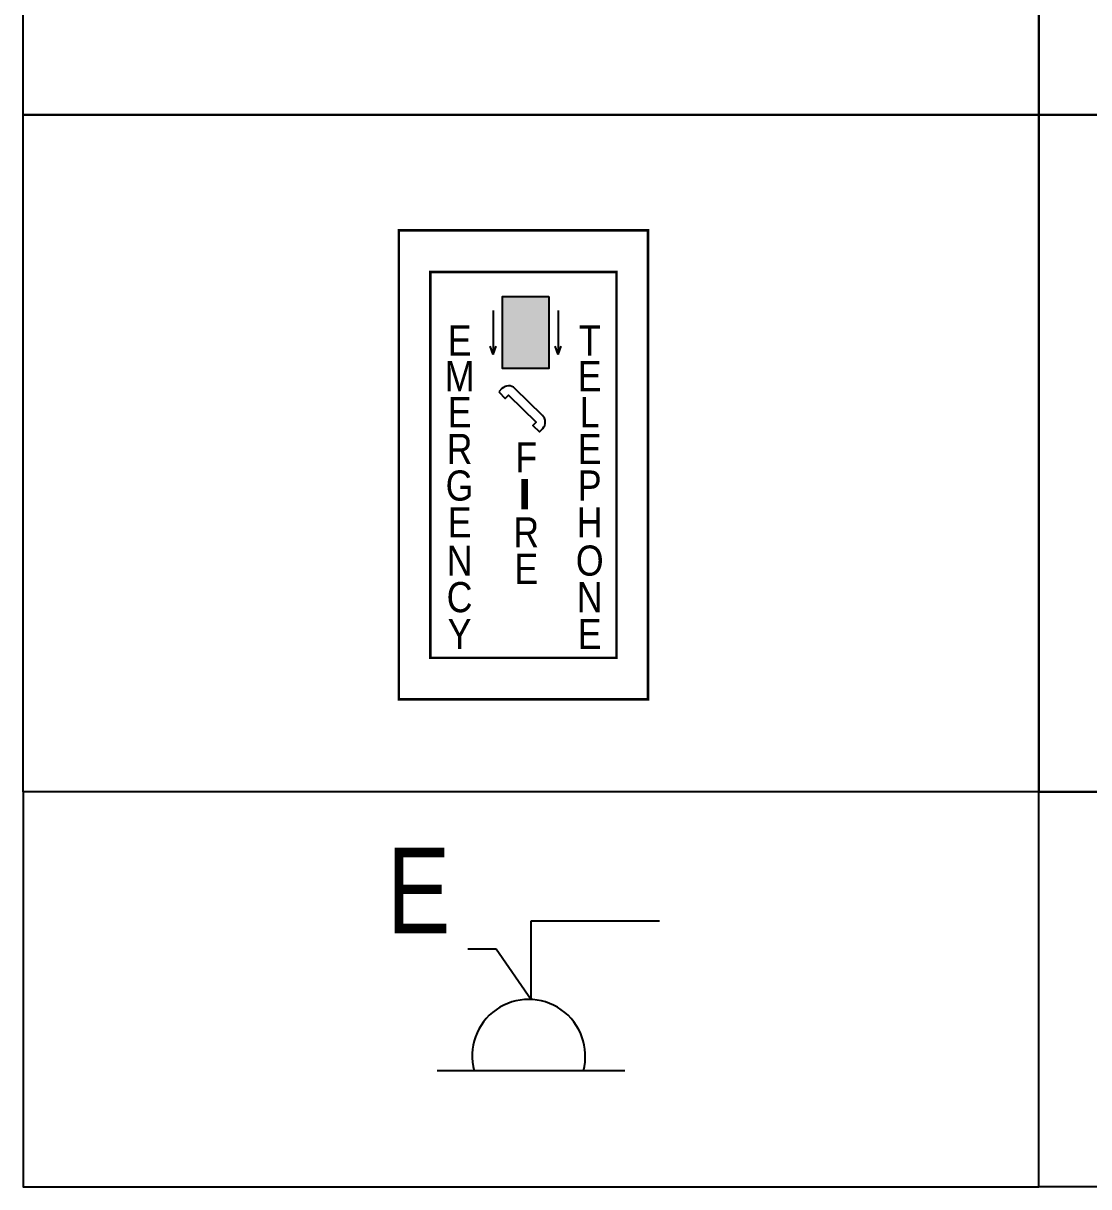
# Model space of a CAD drawing. Header units: millimetres. Extents: x -30493 to 72097, y 1646 to 74418.
# Drawn here: x -30493 to -24538, y 61416 to 67917 of the extents above; entities that cross this region are included whole.
import ezdxf
from ezdxf.enums import TextEntityAlignment as Align

# ---------------------------------------------------------------- set-up
doc = ezdxf.new("R2010")
doc.units = ezdxf.units.MM
doc.header["$LTSCALE"] = 1000
for name, color, linetype in [('0 @ 1', 7, 'Continuous'), ('CCTV', 1, 'Continuous'), ('COL', 7, 'Continuous'), ('E-_SECU----_L-_N_', 7, 'Continuous'), ('ELV FIRE_HANDSET (PWD)', 1, 'Continuous'), ('FIRE_HANDSET', 1, 'Continuous')]:
    doc.layers.add(name, color=color, linetype=linetype)
doc.styles.add('ARIAL', font='arial.ttf', dxfattribs={"width": 0.8})
doc.styles.add('Arial_1', font='arial.ttf', dxfattribs={"height": 500})

# ---------------------------------------------------------------- blocks, each defined once
blk = doc.blocks.new('13a')
at = {"color": 0, "linetype": 'Continuous'}
for p, q in [((0, 2494), (0, 5266)), ((0, 5266), (4515, 5266)), ((-1225, 4275), (-2216, 4275)), ((0, 2494), (-1225, 4275))]:
    blk.add_line(p, q, dxfattribs=at)
at = {"color": 0}
blk.add_line((3296, 0), (-3296, 0), dxfattribs=at)
blk.add_arc((-84, 521), 1990, 344.8154, 195.1846, dxfattribs=at)
at = {"layer": 'CCTV', "color": 1, "style": 'Arial_1', "width": 0.8}
blk.add_text('E', height=3000, dxfattribs=at).set_placement((-3953, 4836), align=Align.CENTER)
blk = doc.blocks.new('FI')
h = blk.add_hatch(color=1)
h.dxf.hatch_style = 1
h.paths.add_polyline_path([(-16.92, 78.36), (20.57, 78.36), (20.57, 137.09), (-16.92, 137.09)])
at = {"color": 1}
for p, q in [((-24.68, 125.62, 0), (-24.68, 89.82, 0)), ((28.33, 125.62, 0), (28.33, 89.82, 0)), ((-24.68, 89.82, 0), (-27.03, 96.63, 0)), ((-24.68, 89.82, 0), (-22.33, 96.63, 0)), ((28.33, 89.82, 0), (25.98, 96.63, 0)), ((28.33, 89.82, 0), (30.68, 96.63, 0))]:
    blk.add_line(p, q, dxfattribs=at)
at = {"color": 1, "const_width": 2.1}
blk.add_lwpolyline([(75.84, 157.19), (75.84, -157.19), (-75.84, -157.19), (-75.84, 157.19), (75.84, 157.19)], dxfattribs=at)
at = {"color": 1, "elevation": 0}
blk.add_lwpolyline([(-20.1, 59.45), (-14.82, 54.17), (-12.12, 56.87), (10.32, 34.87), (7.71, 32.07), (13.17, 26.99), (15.76, 29.71, 0.414222), (15.48, 40.31), (-6.87, 62.23, 0.414222), (-17.47, 62.12)], format="xyb", close=True, dxfattribs=at)
at = {"layer": 'COL', "color": 1, "const_width": 2.1}
blk.add_lwpolyline([(-101.5, -191), (-101.5, 191), (101.5, 191), (101.5, -191)], close=True, dxfattribs=at)
at = {"layer": 'ELV FIRE_HANDSET (PWD)', "color": 1, "elevation": 0}
blk.add_lwpolyline([(20.57, 137.09), (20.57, 78.36), (-16.92, 78.36), (-16.92, 137.09)], close=True, dxfattribs=at)
at = {"color": 1, "style": 'ARIAL', "width": 0.85}
for s, p in [('E', (-52.05, 88.99)), ('T', (54.03, 88.99)), ('M', (-52.05, 59.93)), ('E', (54.03, 59.93)), ('E', (-52.05, 30.67)), ('L', (54.03, 30.67)), ('R', (-52.05, 0.63)), ('E', (54.03, 0.63)), ('F', (2.25, -6.15)), ('G', (-52.05, -29.14)), ('P', (54.03, -29.14)), ('I', (-0.45, -36.18)), ('I', (2.25, -36.18)), ('E', (-52.05, -59.18)), ('H', (54.03, -59.18)), ('R', (2.25, -67.28)), ('N', (-52.05, -90.27)), ('O', (54.03, -90.27)), ('E', (2.25, -97.05)), ('C', (-52.05, -120.05)), ('N', (54.03, -120.05)), ('Y', (-52.05, -150.08)), ('E', (54.03, -150.08))]:
    blk.add_text(s, height=24.56, dxfattribs=at).set_placement(p, align=Align.CENTER)

msp = doc.modelspace()

# ---------------------------------------------------------------- linework, layer by layer
at = {"layer": 'E-_SECU----_L-_N_'}
for points in [[(-30492.8, 73107.3), (-24816.5, 73107.3), (-24816.5, 67405.6), (-30492.8, 67405.6)], [(-24816.5, 73107.3), (-15545.8, 73107.3), (-15545.8, 67405.6), (-24816.5, 67405.6)], [(-30492.8, 67405.6), (-24816.5, 67405.6), (-24816.5, 63623.1), (-30492.8, 63623.1)], [(-24816.5, 67405.6), (-15545.8, 67405.6), (-15545.8, 63623.1), (-24816.5, 63623.1)], [(-24816.5, 63623.1), (-30492.8, 63623.1), (-30492.8, 61416.2), (-24816.5, 61416.2)], [(-24816.5, 63623.1), (-15545.8, 63623.1), (-15545.8, 61416.2), (-24816.5, 61416.2)]]:
    msp.add_lwpolyline(points, close=True, dxfattribs=at)

# ---------------------------------------------------------------- block references
at = {"layer": '0 @ 1', "color": 6, "xscale": 0.15912, "yscale": 0.15912, "zscale": 0.15912}
msp.add_blockref('13a', (-27654.6, 62063.3), dxfattribs=at)
at = {"layer": 'FIRE_HANDSET', "color": 1, "xscale": 6.858847161957041, "yscale": 6.858847161957041, "zscale": 6.858847161957041}
msp.add_blockref('FI', (-27697.4, 65449.9, 0.3), dxfattribs=at)

doc.saveas('drawing.dxf')
